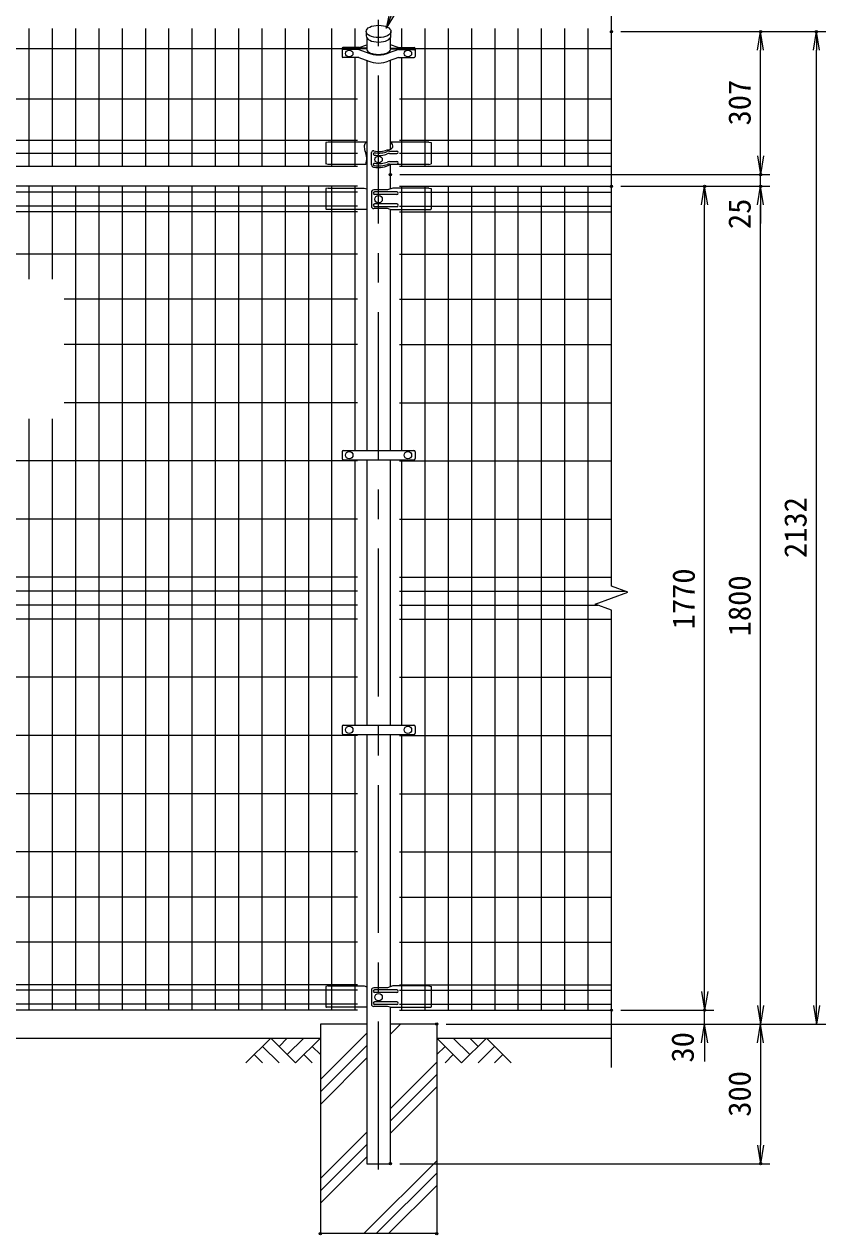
# Model space of a CAD drawing. Units: millimetres, scale not verified. Extents: x -4200 to 4200, y -2970 to 2970.
# Drawn here: x -2146 to -425, y -939 to 1662 of the extents above; entities that cross this region are included whole.
import ezdxf
from ezdxf.enums import TextEntityAlignment as Align

# ---------------------------------------------------------------- set-up
doc = ezdxf.new("R2010")
doc.units = ezdxf.units.MM
doc.header["$LTSCALE"] = 10
doc.header["$PDMODE"] = 32
doc.header["$PDSIZE"] = 5
doc.linetypes.add('USER1', pattern=[50.8, 31.75, -6.35, 6.35, -6.35])
for name, color, linetype, lineweight in [('0-3_D-STR4', 7, 'Continuous', 25), ('0-4_D-STR-DIM', 7, 'Continuous', 13), ('0-7_D-STR1', 1, 'Continuous', 25), ('0-8_D-DCR-HCH', 7, 'Continuous', 13), ('0-9_D-BMK', 2, 'USER1', 13), ('0-A_D-STR2', 7, 'Continuous', 13), ('0-B_D-STR3', 3, 'Continuous', 13), ('0-C_D-BGD', 7, 'Continuous', 25), ('0-D_D-STR-TXT', 7, 'Continuous', 13)]:
    doc.layers.add(name, color=color, linetype=linetype, lineweight=lineweight)
doc.layers.add('0-5_0', color=7, linetype='Continuous')
doc.layers.add('0-6_Defpoints', color=7, linetype='Continuous')
doc.styles.add('ＭＳ ゴシック', font='')
doc.styles.get('ＭＳ ゴシック').set_extended_font_data('MS Gothic')

# ---------------------------------------------------------------- blocks, each defined once
blk = doc.blocks.new('_Open')
at = {"layer": '0-5_0'}
blk.add_line((-10, 1.667), (0, 0), dxfattribs=at)
blk.add_lwpolyline([(-10, -1.667), (0, 0), (-10, 0)], dxfattribs=at)

msp = doc.modelspace()

# ---------------------------------------------------------------- linework, layer by layer
at = {"layer": '0-3_D-STR4'}
for p, q in [((-1509.97, -486.02), (-1509.97, -936.02)), ((-1410.37, -486.02), (-1509.97, -486.02)), ((-1259.97, -486.02), (-1359.57, -486.02)), ((-1259.97, -486.02), (-1259.97, -936.02)), ((-1259.97, -936.02), (-1509.97, -936.02))]:
    msp.add_line(p, q, dxfattribs=at)
at = {"layer": '0-4_D-STR-DIM'}
for p, q in [((-884.97, 454.63), (-884.97, 1715.48)), ((-864.97, 1645.98), (-544.97, 1645.98)), ((-864.97, 1645.98), (-424.97, 1645.98)), ((-564.97, 1378.98), (-564.97, 1605.98)), ((-444.97, -446.02), (-444.97, 1605.98)), ((-564.97, 1378.98), (-564.97, 1418.98)), ((-1339.57, 1338.98), (-544.97, 1338.98)), ((-1339.57, 1338.98), (-544.97, 1338.98)), ((-564.97, 1313.98), (-564.97, 1338.98)), ((-864.97, 1313.98), (-664.97, 1313.98)), ((-864.97, 1313.98), (-544.97, 1313.98)), ((-864.97, 1313.98), (-544.97, 1313.98)), ((-684.97, -416.02), (-684.97, 1273.98)), ((-564.97, -446.02), (-564.97, 1273.98)), ((-564.97, 1273.98), (-564.97, 1233.98)), ((-849.74, 441.81), (-884.97, 454.63)), ((-920.21, 416.15), (-849.74, 441.81)), ((-884.97, 403.33), (-920.21, 416.15)), ((-884.97, -579.02), (-884.97, 403.33)), ((-684.97, -416.02), (-684.97, -376.02)), ((-864.97, -456.02), (-664.97, -456.02)), ((-864.97, -456.02), (-664.97, -456.02)), ((-684.97, -486.02), (-684.97, -456.02)), ((-1239.97, -486.02), (-664.97, -486.02)), ((-1239.97, -486.02), (-544.97, -486.02)), ((-1239.97, -486.02), (-544.97, -486.02)), ((-1239.97, -486.02), (-424.97, -486.02)), ((-684.97, -526.02), (-684.97, -566.02)), ((-564.97, -526.02), (-564.97, -746.02)), ((-1339.57, -786.02), (-544.97, -786.02))]:
    msp.add_line(p, q, dxfattribs=at)
at = {"layer": '0-6_Defpoints'}
for p in [(-884.97, 1645.98), (-564.97, 1645.98), (-444.97, 1645.98), (-1359.57, 1338.98), (-1359.57, 1338.98), (-564.97, 1338.98), (-884.97, 1313.98), (-684.97, 1313.98), (-564.97, 1313.98), (-884.97, -456.02), (-684.97, -456.02), (-1259.97, -486.02), (-1359.57, -786.02), (-564.97, -786.02), (-1509.97, -936.02), (-1259.97, -936.02)]:
    msp.add_point(p, dxfattribs=at)
at = {"layer": '0-7_D-STR1'}
for p, q in [((-1411.57, 1646.42), (-1411.57, 1636.89)), ((-1358.37, 1636.89), (-1358.37, 1646.42)), ((-1410.37, 1632.94), (-1410.37, 1608.93)), ((-1359.57, 1608.93), (-1359.57, 1632.94)), ((-1410.37, 1584.31), (-1410.37, 746.23)), ((-1359.57, 1393.36), (-1359.57, 1584.31)), ((-1359.57, 1308.07), (-1359.57, 1360.61)), ((-1359.57, 746.23), (-1359.57, 1264.16)), ((-1410.37, 726.23), (-1410.37, 156.23)), ((-1359.57, 156.23), (-1359.57, 726.23)), ((-1410.37, 136.23), (-1410.37, -786.02)), ((-1359.57, -405.93), (-1359.57, 136.23))]:
    msp.add_line(p, q, dxfattribs=at)
msp.add_lwpolyline([(-1410.37, -786.02), (-1359.57, -786.02), (-1359.57, -449.84)], dxfattribs=at)
msp.add_ellipse((-1384.97, 1646.42), major_axis=(26.6, 0), ratio=0.5, dxfattribs=at)
msp.add_ellipse((-1384.97, 1636.89), major_axis=(26.6, 0), ratio=0.5, start_param=3.1415927, end_param=6.2831853, dxfattribs=at)
at = {"layer": '0-8_D-DCR-HCH'}
for p, q in [((-1359.57, -507.89), (-1337.7, -486.02)), ((-1616.4, -516.02), (-1669.61, -569.23)), ((-1616.4, -516.02), (-1563.19, -569.23)), ((-1598.66, -533.76), (-1580.92, -516.02)), ((-1580.92, -551.5), (-1545.45, -516.02)), ((-1563.19, -569.23), (-1509.97, -516.02)), ((-1509.97, -605.26), (-1410.37, -505.66)), ((-1206.76, -569.23), (-1259.97, -516.02)), ((-1189.03, -551.5), (-1224.5, -516.02)), ((-1153.55, -516.02), (-1206.76, -569.23)), ((-1171.2, -533.85), (-1189.03, -516.02)), ((-1153.55, -516.02), (-1100.34, -569.23)), ((-1634.14, -533.76), (-1598.5, -569.23)), ((-1527.71, -533.76), (-1509.97, -551.41)), ((-1509.97, -631.77), (-1410.37, -532.17)), ((-1242.24, -533.76), (-1259.97, -551.41)), ((-1135.81, -533.76), (-1171.45, -569.23)), ((-1651.87, -551.5), (-1634.05, -569.23)), ((-1545.45, -551.5), (-1527.63, -569.23)), ((-1509.97, -658.29), (-1410.37, -558.69)), ((-1359.57, -666.99), (-1259.97, -567.39)), ((-1224.5, -551.5), (-1242.32, -569.23)), ((-1118.08, -551.5), (-1135.89, -569.23)), ((-1359.57, -693.51), (-1259.97, -593.91)), ((-1359.57, -720.02), (-1259.97, -620.42)), ((-1509.97, -817.39), (-1410.37, -717.79)), ((-1509.97, -843.91), (-1410.37, -744.31)), ((-1509.97, -870.42), (-1410.37, -770.82)), ((-1416.47, -936.02), (-1259.97, -779.52)), ((-1389.96, -936.02), (-1259.97, -806.04)), ((-1363.44, -936.02), (-1259.97, -832.55))]:
    msp.add_line(p, q, dxfattribs=at)
at = {"layer": '0-9_D-BMK'}
msp.add_line((-1384.97, -798.02), (-1384.97, 1671.72), dxfattribs=at)
at = {"layer": '0-A_D-STR2'}
for p, q in [((-2134.97, 1356.88), (-2134.97, 1652.48)), ((-2084.97, 1356.88), (-2084.97, 1652.48)), ((-2034.97, 1356.88), (-2034.97, 1652.48)), ((-1984.97, 1356.88), (-1984.97, 1652.48)), ((-1934.97, 1356.88), (-1934.97, 1652.48)), ((-1884.97, 1356.88), (-1884.97, 1652.48)), ((-1834.97, 1356.88), (-1834.97, 1652.48)), ((-1784.97, 1356.88), (-1784.97, 1652.48)), ((-1734.97, 1356.88), (-1734.97, 1652.48)), ((-1684.97, 1356.88), (-1684.97, 1652.48)), ((-1634.97, 1356.88), (-1634.97, 1652.48)), ((-1584.97, 1356.88), (-1584.97, 1652.48)), ((-1534.97, 1356.88), (-1534.97, 1652.48)), ((-1484.97, 1356.88), (-1484.97, 1652.48)), ((-1434.97, 1608.93), (-1434.97, 1652.48)), ((-1334.97, 1608.93), (-1334.97, 1652.48)), ((-1284.97, 1356.88), (-1284.97, 1652.48)), ((-1234.97, 1356.88), (-1234.97, 1652.48)), ((-1184.97, 1356.88), (-1184.97, 1652.48)), ((-1134.97, 1356.88), (-1134.97, 1652.48)), ((-1084.97, 1356.88), (-1084.97, 1652.48)), ((-1034.97, 1356.88), (-1034.97, 1652.48)), ((-984.97, 1356.88), (-984.97, 1652.48)), ((-934.97, 1356.88), (-934.97, 1652.48)), ((-3339.97, 1609.98), (-1429.97, 1609.98)), ((-1434.97, 1356.88), (-1434.97, 1590.46)), ((-1339.97, 1609.98), (-884.97, 1609.98)), ((-1334.97, 1356.88), (-1334.97, 1590.46)), ((-3339.97, 1501.72), (-1429.97, 1501.72)), ((-1339.97, 1501.72), (-884.97, 1501.72)), ((-3339.97, 1412.88), (-1429.97, 1412.88)), ((-1339.97, 1412.88), (-884.97, 1412.88)), ((-3339.97, 1384.88), (-1429.97, 1384.88)), ((-1339.97, 1384.88), (-884.97, 1384.88)), ((-3339.97, 1356.88), (-1429.97, 1356.88)), ((-1339.97, 1356.88), (-884.97, 1356.88)), ((-1429.97, 1313.98), (-3339.97, 1313.98)), ((-1429.97, 1300.88), (-3339.97, 1300.88)), ((-2134.97, 1113.98), (-2134.97, 1313.98)), ((-2084.97, 1113.98), (-2084.97, 1313.98)), ((-2034.97, -456.02), (-2034.97, 1313.98)), ((-1984.97, -456.02), (-1984.97, 1313.98)), ((-1934.97, -456.02), (-1934.97, 1313.98)), ((-1884.97, -456.02), (-1884.97, 1313.98)), ((-1834.97, -456.02), (-1834.97, 1313.98)), ((-1784.97, -456.02), (-1784.97, 1313.98)), ((-1734.97, -456.02), (-1734.97, 1313.98)), ((-1684.97, -456.02), (-1684.97, 1313.98)), ((-1634.97, -456.02), (-1634.97, 1313.98)), ((-1584.97, -456.02), (-1584.97, 1313.98)), ((-1534.97, -456.02), (-1534.97, 1313.98)), ((-1484.97, -456.02), (-1484.97, 1313.98)), ((-1434.97, 746.23), (-1434.97, 1313.98)), ((-1339.97, 1313.98), (-884.97, 1313.98)), ((-1339.97, 1300.88), (-884.97, 1300.88)), ((-1334.97, 746.23), (-1334.97, 1313.98)), ((-1284.97, -456.02), (-1284.97, 1313.98)), ((-1234.97, -456.02), (-1234.97, 1313.98)), ((-1184.97, -456.02), (-1184.97, 1313.98)), ((-1134.97, -456.02), (-1134.97, 1313.98)), ((-1084.97, -456.02), (-1084.97, 1313.98)), ((-1034.97, -456.02), (-1034.97, 1313.98)), ((-984.97, -456.02), (-984.97, 1313.98)), ((-934.97, -456.02), (-934.97, 1313.98)), ((-1429.97, 1271.08), (-3339.97, 1271.08)), ((-1429.97, 1259.22), (-3339.97, 1259.22)), ((-1339.97, 1271.08), (-884.97, 1271.08)), ((-1339.97, 1259.22), (-884.97, 1259.22)), ((-1429.97, 1167.98), (-3339.97, 1167.98)), ((-1339.97, 1167.98), (-884.97, 1167.98)), ((-1429.97, 1070.98), (-2059.97, 1070.98)), ((-1339.97, 1070.98), (-884.97, 1070.98)), ((-1429.97, 973.98), (-2059.97, 973.98)), ((-1339.97, 973.98), (-884.97, 973.98)), ((-1429.97, 848.98), (-2059.97, 848.98)), ((-1339.97, 848.98), (-884.97, 848.98)), ((-2134.97, -456.02), (-2134.97, 813.98)), ((-2084.97, -456.02), (-2084.97, 813.98)), ((-1429.97, 723.98), (-3339.97, 723.98)), ((-1434.97, 156.23), (-1434.97, 726.23)), ((-1339.97, 723.98), (-884.97, 723.98)), ((-1334.97, 156.23), (-1334.97, 726.23)), ((-1429.97, 598.98), (-3339.97, 598.98)), ((-1339.97, 598.98), (-884.97, 598.98)), ((-1429.97, 473.98), (-3339.97, 473.98)), ((-1339.97, 473.98), (-884.97, 473.98)), ((-1429.97, 443.98), (-3339.97, 443.98)), ((-1339.97, 443.98), (-855.71, 443.98)), ((-1429.97, 413.98), (-3339.97, 413.98)), ((-1339.97, 413.98), (-914.24, 413.98)), ((-1429.97, 383.98), (-3339.97, 383.98)), ((-1339.97, 383.98), (-884.97, 383.98)), ((-1429.97, 258.98), (-3339.97, 258.98)), ((-1339.97, 258.98), (-884.97, 258.98)), ((-1429.97, 133.98), (-3339.97, 133.98)), ((-1434.97, -456.02), (-1434.97, 136.23)), ((-1339.97, 133.98), (-884.97, 133.98)), ((-1334.97, -456.02), (-1334.97, 136.23)), ((-1429.97, 8.98), (-3339.97, 8.98)), ((-1339.97, 8.98), (-884.97, 8.98)), ((-1429.97, -116.02), (-3339.97, -116.02)), ((-1339.97, -116.02), (-884.97, -116.02)), ((-1429.97, -213.02), (-3339.97, -213.02)), ((-1339.97, -213.02), (-884.97, -213.02)), ((-1429.97, -310.02), (-3339.97, -310.02)), ((-1339.97, -310.02), (-884.97, -310.02)), ((-1429.97, -401.26), (-3339.97, -401.26)), ((-1429.97, -413.12), (-3339.97, -413.12)), ((-1339.97, -401.26), (-884.97, -401.26)), ((-1339.97, -413.12), (-884.97, -413.12)), ((-1429.97, -442.92), (-3339.97, -442.92)), ((-1429.97, -456.02), (-3339.97, -456.02)), ((-1339.97, -442.92), (-884.97, -442.92)), ((-1339.97, -456.02), (-884.97, -456.02))]:
    msp.add_line(p, q, dxfattribs=at)
at = {"layer": '0-B_D-STR3'}
for p, q in [((-1426.98, 1611.88), (-1410.37, 1617.87)), ((-1342.97, 1611.88), (-1359.57, 1617.87)), ((-1463.47, 1609.93), (-1463.47, 1595.41)), ((-1463.47, 1606.98), (-1463.47, 1592.46)), ((-1426.98, 1611.88), (-1461.47, 1611.88)), ((-1410.37, 1610.75), (-1461.47, 1610.75)), ((-1410.37, 1608.93), (-1461.47, 1608.93)), ((-1427.47, 1607.8), (-1461.47, 1607.8)), ((-1427.41, 1590.46), (-1461.47, 1590.46)), ((-1427.47, 1607.8), (-1405.61, 1599.92)), ((-1427.41, 1590.46), (-1405.63, 1582.6)), ((-1410.37, 1608.93), (-1410.37, 1607.33)), ((-1342.47, 1607.8), (-1364.34, 1599.92)), ((-1342.54, 1590.46), (-1364.32, 1582.6)), ((-1359.57, 1610.75), (-1308.47, 1610.75)), ((-1359.57, 1608.93), (-1308.47, 1608.93)), ((-1359.57, 1608.93), (-1359.57, 1607.33)), ((-1342.97, 1611.88), (-1308.47, 1611.88)), ((-1342.54, 1590.46), (-1308.47, 1590.46)), ((-1342.47, 1607.8), (-1308.47, 1607.8)), ((-1306.47, 1609.93), (-1306.47, 1595.41)), ((-1306.47, 1606.98), (-1306.47, 1592.46)), ((-1492.97, 1408.88), (-1497.97, 1407.88)), ((-1497.97, 1407.88), (-1497.97, 1361.88)), ((-1410.37, 1408.88), (-1492.97, 1408.88)), ((-1276.97, 1408.88), (-1359.57, 1408.88)), ((-1276.97, 1408.88), (-1271.97, 1407.88)), ((-1271.97, 1407.88), (-1271.97, 1361.88)), ((-1400.46, 1359.86), (-1400.46, 1386.58)), ((-1361.62, 1389.31), (-1345.97, 1389.31)), ((-1361.62, 1384.11), (-1345.97, 1384.11)), ((-1492.97, 1360.88), (-1497.97, 1361.88)), ((-1412.61, 1360.88), (-1492.97, 1360.88)), ((-1361.62, 1366.79), (-1345.97, 1366.79)), ((-1361.62, 1361.6), (-1345.97, 1361.6)), ((-1276.97, 1360.88), (-1356.73, 1360.88)), ((-1276.97, 1360.88), (-1271.97, 1361.88)), ((-1492.97, 1309.98), (-1497.97, 1308.98)), ((-1497.97, 1308.98), (-1497.97, 1265.16)), ((-1492.97, 1309.98), (-1415.89, 1309.98)), ((-1415.89, 1309.98), (-1410.37, 1308.07)), ((-1400.46, 1300.98), (-1400.46, 1270.98)), ((-1365.62, 1305.98), (-1395.46, 1305.98)), ((-1345.97, 1301.98), (-1393.39, 1301.98)), ((-1354.06, 1309.98), (-1365.62, 1305.98)), ((-1276.97, 1309.98), (-1354.06, 1309.98)), ((-1276.97, 1309.98), (-1271.97, 1308.98)), ((-1271.97, 1308.98), (-1271.97, 1265.16)), ((-1345.97, 1295.98), (-1393.39, 1295.98)), ((-1345.97, 1275.98), (-1393.39, 1275.98)), ((-1410.37, 1264.16), (-1496.97, 1264.16)), ((-1365.62, 1265.98), (-1395.46, 1265.98)), ((-1345.97, 1269.98), (-1393.39, 1269.98)), ((-1360.37, 1264.16), (-1365.62, 1265.98)), ((-1360.37, 1264.16), (-1272.97, 1264.16)), ((-1463.47, 743.23), (-1463.47, 729.23)), ((-1460.47, 746.23), (-1309.47, 746.23)), ((-1306.47, 743.23), (-1306.47, 729.23)), ((-1460.47, 726.23), (-1309.47, 726.23)), ((-1460.47, 156.23), (-1309.47, 156.23)), ((-1463.47, 153.23), (-1463.47, 139.23)), ((-1460.47, 136.23), (-1309.47, 136.23)), ((-1306.47, 153.23), (-1306.47, 139.23)), ((-1492.97, -404.02), (-1497.97, -405.02)), ((-1497.97, -405.02), (-1497.97, -448.84)), ((-1492.97, -404.02), (-1415.89, -404.02)), ((-1415.89, -404.02), (-1410.37, -405.93)), ((-1400.46, -413.02), (-1400.46, -443.02)), ((-1365.62, -408.02), (-1395.46, -408.02)), ((-1345.97, -412.02), (-1393.39, -412.02)), ((-1354.06, -404.02), (-1365.62, -408.02)), ((-1276.97, -404.02), (-1354.06, -404.02)), ((-1276.97, -404.02), (-1271.97, -405.02)), ((-1271.97, -405.02), (-1271.97, -448.84)), ((-1345.97, -418.02), (-1393.39, -418.02)), ((-1345.97, -438.02), (-1393.39, -438.02)), ((-1410.37, -449.84), (-1496.97, -449.84)), ((-1365.62, -448.02), (-1395.46, -448.02)), ((-1345.97, -444.02), (-1393.39, -444.02)), ((-1360.37, -449.84), (-1365.62, -448.02)), ((-1360.37, -449.84), (-1272.97, -449.84))]:
    msp.add_line(p, q, dxfattribs=at)
for centre in [(-1384.97, 1285.98), (-1447.97, 736.23), (-1321.97, 736.23), (-1447.97, 146.23), (-1321.97, 146.23), (-1384.97, -428.02)]:
    msp.add_circle(centre, 8, dxfattribs=at)
for centre, radius, start, end in [((-1461.47, 1609.88), 2, 90, 180), ((-1461.47, 1608.75), 2, 90, 180), ((-1461.47, 1606.93), 2, 90, 180), ((-1461.47, 1605.8), 2, 90, 180), ((-1461.47, 1592.46), 2, 180, 270), ((-1308.47, 1609.88), 2, 0, 90), ((-1308.47, 1608.75), 2, 0, 90), ((-1308.47, 1606.93), 2, 0, 90), ((-1308.47, 1605.8), 2, 0, 90), ((-1308.47, 1592.46), 2, 270, 0), ((-1385.32, 1399.67), 30.58, 178.08798, 199.92327), ((-1445.66, 1373.39), 35.34, 339.26627, 26.65363), ((-1396.3, 1385.39), 4.32, 78.7868, 164.11124), ((-1361.79, 1375.82), 13.5, 89.31125, 110.04391), ((-1361.79, 1370.62), 13.5, 89.31125, 110.04391), ((-1394.35, 1361.14), 6.24, 191.76338, 259.74214), ((-1361.79, 1353.3), 13.5, 89.31125, 110.04391), ((-1361.79, 1348.1), 13.5, 89.31125, 110.04391), ((-1356.9, 1347.38), 13.5, 89.31125, 110.04391), ((-1395.46, 1300.98), 5, 90, 180), ((-1393.39, 1298.98), 3, 90, 270), ((-1345.97, 1298.98), 3, 270, 90), ((-1393.39, 1272.98), 3, 90, 270), ((-1345.97, 1272.98), 3, 270, 90), ((-1496.97, 1265.16), 1, 180, 270), ((-1395.46, 1270.98), 5, 180, 270), ((-1272.97, 1265.16), 1, 270, 0), ((-1460.47, 743.23), 3, 90, 180), ((-1460.47, 729.23), 3, 180, 270), ((-1309.47, 743.23), 3, 0, 90), ((-1309.47, 729.23), 3, 270, 0), ((-1460.47, 153.23), 3, 90, 180), ((-1309.47, 153.23), 3, 0, 90), ((-1460.47, 139.23), 3, 180, 270), ((-1309.47, 139.23), 3, 270, 0), ((-1395.46, -413.02), 5, 90, 180), ((-1393.39, -415.02), 3, 90, 270), ((-1345.97, -415.02), 3, 270, 90), ((-1393.39, -441.02), 3, 90, 270), ((-1345.97, -441.02), 3, 270, 90), ((-1496.97, -448.84), 1, 180, 270), ((-1395.46, -443.02), 5, 180, 270), ((-1272.97, -448.84), 1, 270, 0)]:
    msp.add_arc(centre, radius, start, end, dxfattribs=at)
for centre, major_axis in [((-1447.97, 1599.13), (8, 0)), ((-1321.97, 1599.13), (-8, 0)), ((-1384.97, 1371.38), (-8, 0))]:
    msp.add_ellipse(centre, major_axis=major_axis, ratio=0.866025, dxfattribs=at)
for centre, major_axis, ratio, start_param, end_param in [((-1384.97, 1607.8), (25.42, 0), 0.419761, 3.1858551, 6.2389229), ((-1384.97, 1607.8), (-27.7, 0), 0.426895, 0.7301422, 2.4114505), ((-1384.97, 1590.48), (27.71, 0), 0.426735, 3.8711092, 5.5536687), ((-1403.19, 1400.6), (12.7, 0), 0.691746, 2.1724005, 3.1415927), ((-1366.76, 1400.6), (-12.7, 0), 0.691746, 1.5707963, 4.1107848), ((-1393.39, 1383.23), (-3, 0), 0.866025, 4.712389, 7.5009225), ((-1384.97, 1400.6), (-27, 0), 0.440741, 1.1681201, 2.3111205), ((-1384.97, 1391.94), (-27, 0), 0.440741, 1.2133042, 2.3288516), ((-1384.97, 1397.14), (-27, 0), 0.440741, 1.2540176, 2.3288516), ((-1345.97, 1386.71), (3, 0), 0.866025, 4.712389, 7.8539816), ((-1393.39, 1360.71), (-3, 0), 0.866025, 4.712389, 7.5009225), ((-1384.97, 1365.96), (-27, 0), 0.440741, 1.1692992, 2.623229), ((-1384.97, 1369.42), (-27, 0), 0.440741, 1.2133042, 2.3288516), ((-1384.97, 1374.62), (-27, 0), 0.440741, 1.2540176, 2.3288516), ((-1345.97, 1364.2), (3, 0), 0.866025, 4.712389, 7.8539816)]:
    msp.add_ellipse(centre, major_axis=major_axis, ratio=ratio, start_param=start_param, end_param=end_param, dxfattribs=at)
at = {"layer": '0-C_D-BGD'}
for p, q in [((-3259.97, -516.02), (-1509.97, -516.02)), ((-1259.97, -516.02), (-884.97, -516.02))]:
    msp.add_line(p, q, dxfattribs=at)
at = {"layer": '0-D_D-STR-TXT'}
msp.add_lwpolyline([(-787.46, 1770.45), (-1322.14, 1770.45), (-1367.63, 1655.5)], dxfattribs=at)

# ---------------------------------------------------------------- block references
at = {"layer": '0-4_D-STR-DIM', "xscale": 4, "yscale": 4}
for p, rotation in [((-564.97, 1645.98), 90), ((-444.97, 1645.98), 90), ((-564.97, 1338.98), 270), ((-564.97, 1338.98), 270), ((-684.97, 1313.98), 90), ((-564.97, 1313.98), 90), ((-564.97, 1313.98), 90), ((-684.97, -456.02), 270), ((-684.97, -456.02), 270), ((-564.97, -486.02), 270), ((-444.97, -486.02), 270), ((-684.97, -486.02), 90), ((-564.97, -486.02), 90), ((-564.97, -786.02), 270)]:
    msp.add_blockref('_Open', p, dxfattribs=dict(at, rotation=rotation))
at = {"layer": '0-D_D-STR-TXT', "xscale": 4, "yscale": 4, "rotation": 248.409}
msp.add_blockref('_Open', (-1368.36, 1653.64), dxfattribs=at)

# ---------------------------------------------------------------- texts
at = {"layer": '0-4_D-STR-DIM', "style": 'ＭＳ ゴシック'}
for s, p in [('307', (-571.72, 1444.5)), ('25', (-571.72, 1221.88)), ('2132', (-451.72, 515.25)), ('1770', (-691.72, 362.08)), ('1800', (-571.72, 347.08)), ('30', (-693.88, -568.49)), ('300', (-571.72, -684.9))]:
    msp.add_text(s, height=48.09, rotation=90, dxfattribs=at).set_placement(p, align=Align.BOTTOM_LEFT)

doc.saveas('drawing.dxf')
